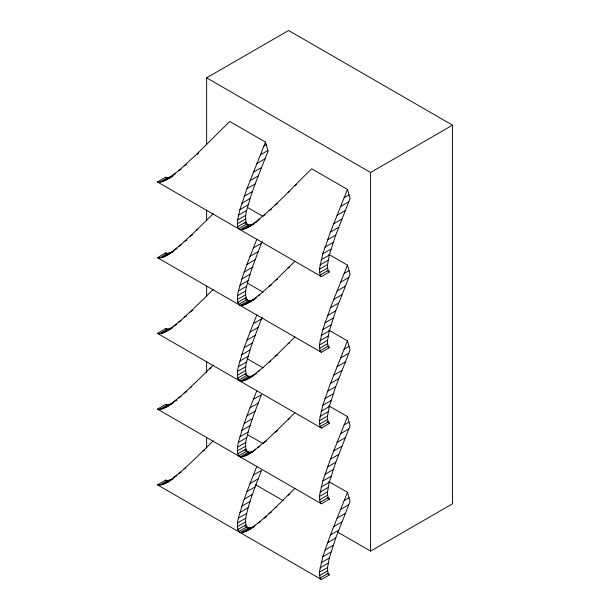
<?xml version="1.0" encoding="UTF-8"?>
<svg xmlns="http://www.w3.org/2000/svg" width="610" height="610" viewBox="0 0 610 610"><rect width="100%" height="100%" fill="white"/><g stroke="black" fill="none" stroke-linecap="round" stroke-linejoin="round"><path stroke-width="0.91" d="M254.111 223.809C249.681 225.944 245.548 229.932 240.332 229.627L238.678 228.674L237.679 226.729L237.328 223.809L237.603 219.958L239.905 209.619L246.974 188.681L265.48 142.092L229.749 121.466L196.313 154.589L178.707 170.686L165.348 180.407L159.431 182.405L157.449 181.948L165.645 177.213L167.628 177.678L172.729 176.046M254.111 299.533C249.681 301.668 245.548 305.656 240.332 305.351L238.678 304.398C235.056 296.239 240.027 287.081 241.834 279.006C246.265 265.563 251.556 252.426 256.818 239.295M245.609 228.59L253.806 223.862L250.84 224.861L248.529 224.899L246.875 223.939C243.253 215.787 248.224 206.622 250.031 198.547C255.338 182.497 261.812 166.865 268.11 151.189L265.48 142.092M253.295 375.729C249.154 377.788 245.228 381.41 240.332 381.075L238.678 380.121C235.056 371.963 240.027 362.805 241.834 354.73C246.265 341.287 251.556 328.149 256.818 315.019M245.609 304.321L253.806 299.586L250.84 300.593L248.529 300.623L246.875 299.662C243.253 291.511 248.224 282.346 250.031 274.271C253.684 263.192 257.931 252.319 262.247 241.476M253.295 451.453C249.154 453.512 245.228 457.134 240.332 456.806L238.678 455.845C235.056 447.694 240.027 438.529 241.834 430.454C246.265 417.011 251.556 403.881 256.818 390.743M245.609 380.045L253.806 375.31L250.84 376.317L248.529 376.347L246.875 375.386C243.253 367.235 248.224 358.07 250.031 349.995C253.684 338.916 257.931 328.043 262.247 317.2M252.471 527.65C248.628 529.625 244.907 532.873 240.332 532.53L238.678 531.569C235.056 523.418 240.027 514.253 241.834 506.178C246.265 492.735 251.556 479.605 256.818 466.475M245.609 455.769L253.806 451.034L250.84 452.041L248.529 452.071L246.875 451.11C243.733 445.17 246.913 438.148 248.102 432.063C251.816 419.329 256.696 406.984 261.553 394.655L253.356 399.39M245.609 531.493L253.806 526.758L250.84 527.764L248.529 527.795L246.875 526.842C243.733 520.894 246.913 513.872 248.102 507.787C251.816 495.061 256.696 482.708 261.553 470.379L253.356 475.114M347.456 189.42L350.087 198.509L335.721 235.132L329.293 255.11L327.562 264.595L327.593 267.988L328.264 270.421L329.591 271.869L321.394 276.604L320.067 275.148L319.365 269.33L322.781 253.867L330.452 232.029L347.456 189.42L311.733 168.795C291.229 188.391 272.472 210.221 249.193 226.645M347.456 265.144L350.087 274.233L335.721 310.856L329.293 330.833L327.562 340.319L327.593 343.712L328.264 346.144L329.591 347.593L321.394 352.328L320.067 350.872L319.365 345.054L322.781 329.591L330.452 307.753L347.456 265.144L328.782 254.362M347.456 340.868L350.087 349.957L335.721 386.58L329.293 406.557L327.562 416.043L327.593 419.436L328.264 421.868L329.591 423.317L321.394 428.052L320.067 426.603L319.365 420.778L322.781 405.314L330.452 383.476L347.456 340.868L328.782 330.086M347.456 416.599L350.087 425.688L335.721 462.304L329.293 482.281L327.562 491.767L327.593 495.16L328.264 497.592L329.591 499.041L321.394 503.776L320.067 502.327L319.365 496.502L322.781 481.038L330.452 459.2L347.456 416.599L328.782 405.81M347.456 492.323L350.087 501.412L335.721 538.028L329.293 558.005L327.562 567.491L327.593 570.884L328.264 573.316L329.591 574.765L321.394 579.5L320.067 578.051L319.365 572.226L322.781 556.762L330.452 534.924L347.456 492.323L328.782 481.542M213.256 213.637C201.994 224.823 190.762 236.07 178.707 246.41C172.333 250.695 165.867 258.953 157.449 257.672L165.645 252.936L167.628 253.402L173.545 251.404M213.256 289.361C201.994 300.547 190.762 311.794 178.707 322.133C172.333 326.419 165.867 334.676 157.449 333.395L165.645 328.66L167.628 329.125L172.729 327.494M172.729 403.218L167.628 404.849L165.645 404.392L157.449 409.119C165.867 410.4 172.333 402.142 178.707 397.857C190.762 387.518 201.994 376.271 213.256 365.085M213.256 440.809C201.994 451.995 190.762 463.249 178.707 473.581C172.333 477.866 165.867 486.124 157.449 484.843L165.645 480.116L167.628 480.573L172.729 478.941M249.193 302.377C266.181 290.795 280.188 275.499 294.912 261.286M249.193 378.101C266.181 366.518 280.188 351.223 294.912 337.01M249.193 453.825C266.181 442.242 280.188 426.947 294.912 412.734M249.193 529.549C266.181 517.966 280.188 502.671 294.912 488.465M206.63 144.417L206.63 77.828L288.606 30.5L452.551 125.157L452.551 503.776L370.583 551.104L337.627 532.08M196.313 154.589L198.768 153.163M184.182 165.912L186.645 164.486M178.707 170.686L181.162 169.267M159.431 182.405L167.628 177.678M173.705 174.75L175.344 173.804M162.069 181.887L170.274 177.152M169.244 178.013L173.339 175.642M165.348 180.407L172.729 176.153M263.886 146.087L266.25 144.722M260.356 154.818L267.904 150.464M256.818 163.571L265.014 158.844M253.356 172.218L261.553 167.483M250.047 180.621L258.243 175.893M246.974 188.681L255.171 183.946M244.213 196.267L252.41 191.532M241.834 203.282L250.031 198.547M196.313 230.313L197.953 229.36M190.076 236.23L192.531 234.812M184.182 241.636L186.645 240.218M239.905 209.619L248.102 204.891M178.707 246.41L181.162 244.991M159.431 258.137L167.628 253.402M173.705 250.474L176.992 248.583M162.069 257.611L170.274 252.883M169.244 253.737L173.339 251.366M165.348 256.131L172.729 251.877M238.472 215.208L246.676 210.473M294.912 185.562L296.551 184.617M237.603 219.958L245.799 215.223M288.133 192.295L289.773 191.349M237.328 223.809L245.525 219.081M275.125 204.929L277.588 203.511M237.679 226.729L245.876 221.994M269.056 210.61L271.511 209.192M238.678 228.674L246.875 223.939M263.36 215.711L264.999 214.766M240.332 229.627L248.529 224.899M258.121 220.141L259.761 219.196M242.643 229.596L250.84 224.861M253.379 223.809L257.481 221.445M206.63 77.828L370.583 172.485L452.551 125.157M253.356 247.942L261.553 243.207M344.101 197.77L349.05 194.91M250.047 256.345L258.243 251.617M340.555 206.531L348.76 201.796M246.974 264.404L255.171 259.669M337.048 215.246L345.245 210.511M244.213 271.991L252.41 267.256M333.655 223.786L341.852 219.051M241.834 279.006L250.031 274.271M190.076 311.962L192.531 310.536M330.452 232.029L338.649 227.294M184.182 317.36L186.645 315.942M239.905 285.35L248.102 280.615M178.707 322.133L181.162 320.715M159.431 333.861L167.628 329.125M173.705 326.197L176.992 324.306M162.069 333.334L170.274 328.607M169.244 329.461L172.523 327.57M165.348 331.855L172.729 327.6M238.472 290.932L246.676 286.197M327.524 239.867L335.721 235.132M237.603 295.682L245.799 290.947M288.133 268.019L289.773 267.073M324.947 247.18L333.144 242.444M237.328 299.54L245.525 294.805M275.125 280.661L277.588 279.235M237.679 302.453L245.876 297.718M322.781 253.867L330.978 249.132M269.056 286.334L271.511 284.916M238.678 304.398L246.875 299.662M240.332 305.351L248.529 300.623M258.121 295.865L259.761 294.92M321.096 259.837L329.293 255.11M242.643 305.32L250.84 300.593M253.379 299.533L256.658 297.642M319.937 265.014L328.142 260.287M319.365 269.33L327.562 264.595M319.396 272.716L327.593 267.988M320.067 275.148L328.264 270.421M253.356 323.666L261.553 318.931M344.101 273.493L349.05 270.642M250.047 332.076L258.243 327.341M340.555 282.255L348.76 277.519M246.974 340.128L255.171 335.393M337.048 290.97L345.245 286.235M244.213 347.715L252.41 342.98M209.535 368.798L211.174 367.853M333.655 299.51L341.852 294.775M241.834 354.73L250.031 349.995M190.076 387.685L191.715 386.732M330.452 307.753L338.649 303.025M184.182 393.084L186.645 391.666M239.905 361.074L248.102 356.339M178.707 397.857L181.162 396.439M159.431 409.584L167.628 404.849M173.705 401.921L176.992 400.03M162.069 409.058L170.274 404.331M169.244 405.185L173.339 402.821M165.348 407.579L171.906 403.797M238.472 366.656L246.676 361.921M327.524 315.591L335.721 310.856M237.603 371.406L245.799 366.671M288.133 343.743L289.773 342.797M324.947 322.904L333.144 318.168M237.328 375.264L245.525 370.529M275.125 356.385L277.588 354.959M237.679 378.177L245.876 373.442M322.781 329.591L330.978 324.863M269.056 362.058L270.695 361.112M238.678 380.121L246.875 375.386M240.332 381.075L248.529 376.347M258.121 371.589L259.761 370.644M321.096 335.569L329.293 330.833M242.643 381.044L250.84 376.317M253.379 375.257L256.658 373.366M319.937 340.738L328.142 336.011M319.365 345.054L327.562 340.319M319.396 348.44L327.593 343.712M320.067 350.872L328.264 346.144M344.101 349.217L349.05 346.366M250.047 407.8L258.243 403.065M340.555 357.978L348.76 353.243M246.974 415.852L255.171 411.117M337.048 366.694L345.245 361.959M244.213 423.439L252.41 418.704M333.655 375.234L341.852 370.499M202.825 451.148L204.464 450.203M241.834 430.454L250.031 425.719M330.452 383.476L338.649 378.749M184.182 468.808L185.821 467.862M239.905 436.798L248.102 432.063M178.707 473.581L181.162 472.163M159.431 485.308L167.628 480.573M173.705 477.645L176.992 475.754M162.069 484.782L170.274 480.055M169.244 480.909L173.339 478.545M165.348 483.311L171.906 479.521M238.472 442.38L246.676 437.644M327.524 391.315L335.721 386.58M237.603 447.13L245.799 442.395M288.133 419.466L289.773 418.521M324.947 398.627L333.144 393.892M237.328 450.988L245.525 446.253M275.125 432.109L277.588 430.683M237.679 453.901L245.876 449.173M322.781 405.314L330.978 400.587M238.678 455.845L246.875 451.11M263.36 442.883L266.639 440.992M240.332 456.806L248.529 452.071M258.121 447.313L259.761 446.367M321.096 411.292L329.293 406.557M242.643 456.768L250.84 452.041M253.379 450.981L255.842 449.562M319.937 416.462L328.142 411.735M319.365 420.778L327.562 416.043M319.396 424.163L327.593 419.436M320.067 426.603L328.264 421.868M344.101 424.941L349.05 422.089M250.047 483.524L258.243 478.789M340.555 433.702L348.76 428.975M246.974 491.576L255.171 486.841M337.048 442.418L345.245 437.683M244.213 499.163L252.41 494.435M333.655 450.958L341.852 446.223M241.834 506.178L250.031 501.443M330.452 459.2L338.649 454.473M239.905 512.522L248.102 507.787M238.472 518.103L246.676 513.368M327.524 467.039L335.721 462.304M237.603 522.854L245.799 518.119M288.133 495.19L289.773 494.245M324.947 474.351L333.144 469.616M237.328 526.712L245.525 521.977M275.125 507.833L276.765 506.887M237.679 529.625L245.876 524.897M322.781 481.038L330.978 476.311M269.056 513.506L271.511 512.087M238.678 531.569L246.875 526.842M263.36 518.607L266.639 516.716M240.332 532.53L248.529 527.795M258.121 523.037L260.577 521.619M321.096 487.016L329.293 482.281M242.643 532.492L250.84 527.764M253.379 526.712L255.018 525.759M319.937 492.186L328.142 487.459M319.365 496.502L327.562 491.767M319.396 499.895L327.593 495.16M320.067 502.327L328.264 497.592M344.101 500.673L349.05 497.813M340.555 509.426L348.76 504.699M337.048 518.142L345.245 513.407M333.655 526.682L341.852 521.946M330.452 534.924L338.649 530.197M327.524 542.763L335.721 538.028M324.947 550.075L333.144 545.348M322.781 556.762L330.978 552.035M321.096 562.74L329.293 558.005M319.937 567.918L328.142 563.183M319.365 572.226L327.562 567.491M319.396 575.619L327.593 570.884M320.067 578.051L328.264 573.316M247.614 207.507L263.047 216.413M165.645 177.213L168.116 178.638M244.732 222.879L250.504 226.203M327.12 270.443L329.591 271.869M157.449 181.948L321.394 276.604M247.614 283.231L263.047 292.137M165.645 252.936L168.939 254.843M244.732 298.603L250.504 301.935M327.12 346.167L329.591 347.593M157.449 257.672L321.394 352.328M247.614 358.954L263.047 367.861M165.645 328.66L168.116 330.094M244.732 374.327L250.504 377.659M327.12 421.891L329.591 423.317M157.449 333.395L321.394 428.052M247.614 434.678L263.047 443.584M165.645 404.392L168.116 405.818M244.732 450.05L250.504 453.382M327.12 497.615L329.591 499.041M157.449 409.119L321.394 503.776M255.239 484.515L283.253 500.688M165.645 480.116L168.939 482.014M244.732 525.774L250.504 529.106M327.12 573.339L329.591 574.765M157.449 484.843L321.394 579.5M370.583 172.485L370.583 551.104M206.63 210.061L206.63 220.523M206.63 286.166L206.63 296.628M206.63 361.318L206.63 372.733M206.63 437.423L206.63 447.885"/></g></svg>
